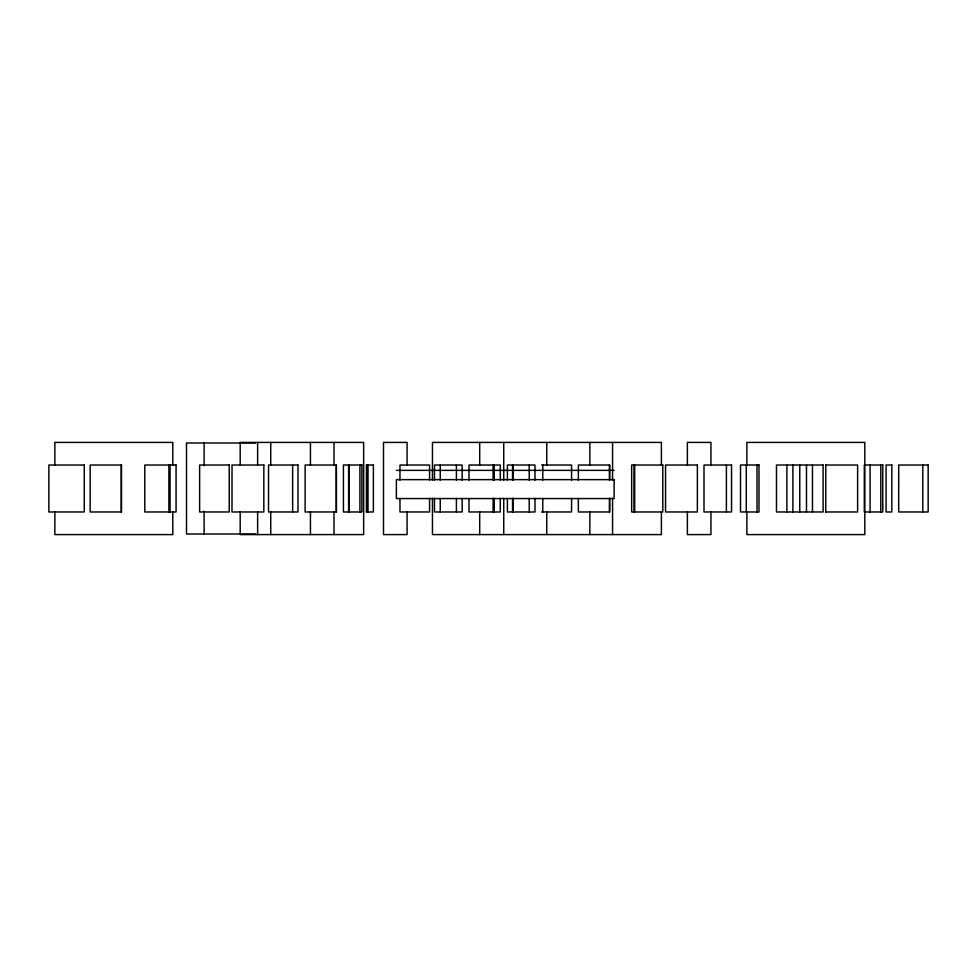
<?xml version="1.0" encoding="UTF-8"?>
<svg xmlns="http://www.w3.org/2000/svg" width="977" height="977" viewBox="0 0 977 977"><rect width="100%" height="100%" fill="white"/><g stroke="black" fill="none" stroke-linecap="round" stroke-linejoin="round"><path stroke-width="1.47" d="M255.62 442.996L186.509 442.996L186.509 534.004L255.62 534.004M541.637 465.028L571.569 465.028L571.569 480.171M825.809 465.028L857.611 465.028L857.623 511.972L825.809 511.972M396.381 470.364L614.118 470.364M541.637 511.972L571.569 511.972L571.569 498.343M922.801 465.028L922.801 511.972M880.79 465.028L880.79 511.972M870.08 465.028L870.08 511.972M825.785 465.028L825.785 511.972M812.473 465.028L812.473 511.972M806.489 465.028L806.489 511.972M799.772 465.028L799.772 511.972M792.897 465.028L792.897 511.972M786.876 465.028L786.876 511.972M756.992 465.028L756.992 511.972M746.88 465.076L746.88 442.41L864.816 442.41L864.816 534.59L746.88 534.59L746.88 511.924M746.269 465.028L746.269 511.972M726.399 465.028L726.399 511.972M710.938 465.076L710.938 442.41L687.381 442.41L687.381 465.076M710.938 511.924L710.938 534.59L687.381 534.59L687.381 511.924M661.392 465.076L661.392 442.41L432.457 442.41L432.457 480.183M661.392 511.924L661.392 534.59L432.457 534.59L432.457 498.319M634.671 465.028L634.671 511.972M634.024 465.028L634.024 511.972M612.567 442.41L612.567 480.183M612.567 498.319L612.567 534.59M609.648 480.171L609.648 465.028L578.372 465.028L578.347 480.171M609.648 498.343L609.648 511.972L578.372 511.972L578.347 498.343M609.489 465.028L609.489 480.171M609.489 498.343L609.489 511.972M589.852 442.41L589.852 465.076M589.852 511.924L589.852 534.59M546.741 442.41L546.741 465.076M546.741 511.924L546.741 534.59M542.772 465.028L542.772 480.171M542.772 498.343L542.772 511.972M534.993 480.171L534.993 465.028L507.381 465.028L507.381 480.171M534.993 498.343L534.993 511.972L507.381 511.972L507.381 498.343M529.229 465.028L529.229 480.171M529.229 498.343L529.229 511.972M513.133 465.028L513.133 480.171M513.133 498.343L513.133 511.972M512.559 465.028L512.559 480.171M512.559 498.343L512.559 511.972M503.741 442.41L503.741 480.183M503.741 498.319L503.741 534.59M500.273 480.171L500.273 465.028L468.997 465.028L468.984 480.171M500.273 498.343L500.273 511.972L468.997 511.972L468.984 498.343M494.264 465.028L494.264 480.171M494.264 498.343L494.264 511.972M493.104 465.028L493.104 480.171M493.104 498.343L493.104 511.972M479.695 442.41L479.695 465.076M479.695 511.924L479.695 534.59M462.17 480.171L462.17 465.028L434.484 465.028L434.484 480.171M462.17 498.343L462.17 511.972L434.484 511.972L434.484 498.343M456.406 465.028L456.406 480.171M456.406 498.343L456.406 511.972M440.248 465.028L440.248 480.171M440.248 498.343L440.248 511.972M429.562 480.171L429.562 465.028L399.984 465.028L399.959 480.171M429.562 498.343L429.562 511.972L399.984 511.972L399.959 498.343M407.079 465.076L407.079 442.41L383.509 442.41L383.509 534.59L407.079 534.59L407.079 511.924M368.024 465.028L368.024 511.972M366.815 465.028L366.815 511.972M359.902 465.028L359.902 511.972M349.18 465.028L349.18 511.972M348.606 465.028L348.606 511.972M336.259 465.028L336.259 511.972M334.012 442.41L334.012 465.076M334.012 511.924L334.012 534.59M310.454 442.41L310.454 465.076M310.454 511.924L310.454 534.59M292.636 465.028L292.636 511.972M270.739 442.41L270.739 465.076M270.739 511.924L270.739 534.59M257.623 442.41L257.623 465.076M257.623 511.924L257.623 534.59M240.183 465.076L240.183 442.41L363.652 442.41L363.652 534.59L240.183 534.59L240.183 511.924M204.12 442.996L204.12 465.748M204.12 511.252L204.12 534.004M172.795 465.076L172.795 442.41L54.859 442.41L54.859 465.076M172.795 511.924L172.795 534.59L54.859 534.59L54.859 511.924M170.059 465.028L170.059 511.972M168.911 465.028L168.911 511.972M121.295 465.028L121.295 511.972M84.266 465.028L48.85 465.028L48.85 511.972L84.266 511.972L84.266 465.028M121.466 465.028L90.177 465.028L90.165 511.972L121.466 511.972L121.453 465.028M176.068 465.028L144.791 465.028L144.779 511.972L176.068 511.972L176.068 465.028M229.216 465.028L199.638 465.028L199.626 511.972L229.216 511.972L229.216 465.028M263.827 465.028L232.025 465.028L232.001 511.972L263.827 511.972L263.839 465.028M297.985 465.028L268.541 465.028L268.516 511.972L297.985 511.972L297.985 465.028M336.43 465.028L305.142 465.028L305.117 511.972L336.43 511.972L336.418 465.028M361.881 465.028L343.428 465.028L343.428 511.972L361.881 511.972L361.881 465.028M373.373 465.028L366.424 465.028L366.424 511.972L373.373 511.972L373.373 465.028M662.797 465.028L631.655 465.028L631.655 511.972L662.797 511.972L662.797 465.028M697.37 465.028L665.557 465.028L665.545 511.972L697.37 511.972L697.383 465.028M731.553 465.028L704.002 465.028L704.002 511.972L731.553 511.972L731.553 465.028M758.982 465.028L740.517 465.028L740.517 511.972L758.982 511.972L758.982 465.028M823.098 465.028L776.483 465.028L776.483 511.972L823.098 511.972L823.098 465.028M882.781 465.028L864.315 465.028L864.315 511.972L882.781 511.972L882.781 465.028M891.83 465.028L886.078 465.028L886.078 511.972L891.83 511.972L891.83 465.028M928.15 465.028L898.706 465.028L898.681 511.972L928.15 511.972L928.15 465.028M614.118 479.634L396.381 479.634L396.381 498.563L614.118 498.563L614.118 479.634"/></g></svg>
